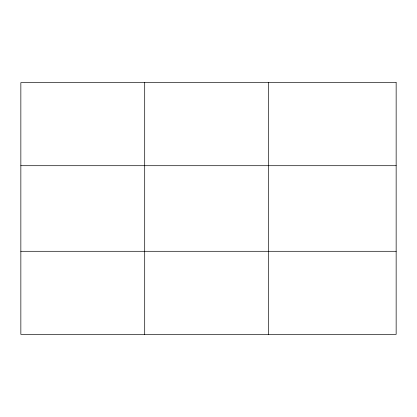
<?xml version="1.0" encoding="UTF-8"?>
<svg xmlns="http://www.w3.org/2000/svg" width="417" height="417" viewBox="0 0 417 417"><rect width="100%" height="100%" fill="white"/><g stroke="black" fill="none" stroke-linecap="round" stroke-linejoin="round"><path stroke-width="0.63" d="M144.699 334.371L144.699 82.629M268.548 334.371L268.548 82.629M20.85 165.705L396.15 165.705M20.85 251.295L396.15 251.295M396.15 82.629L396.15 334.371L20.85 334.371L20.85 82.629L396.15 82.629"/></g></svg>
